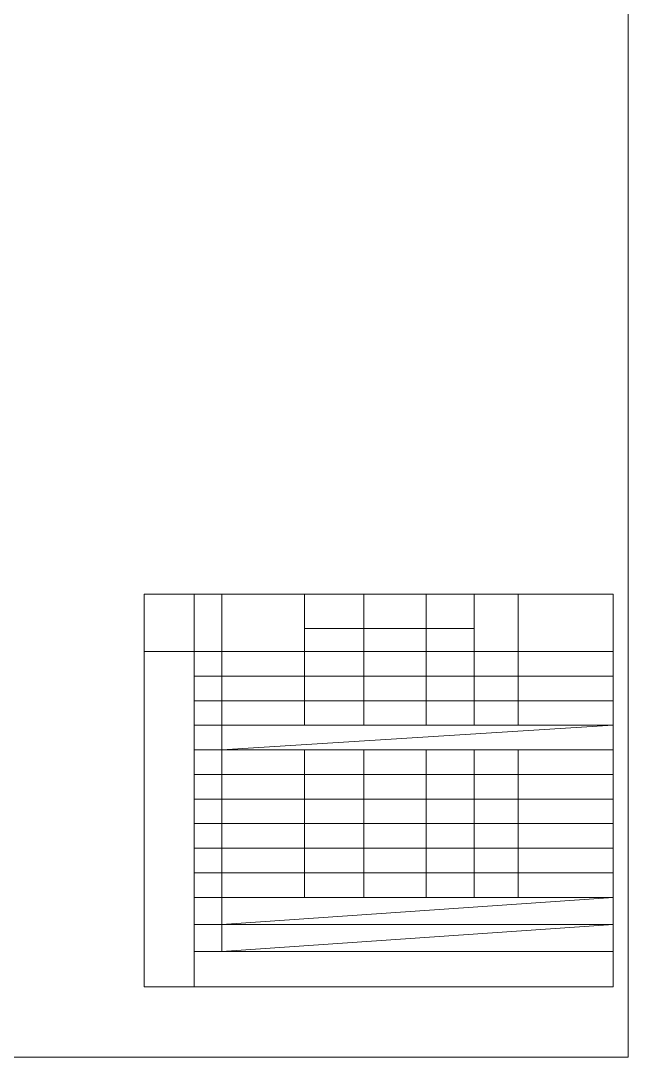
# Model space of a CAD drawing. Extents: x 485428 to 797698, y 56414 to 211814.
# Drawn here: x 728068 to 733738, y 92114 to 101789 of the extents above; entities that cross this region are included whole.
import ezdxf

# ---------------------------------------------------------------- set-up
doc = ezdxf.new("R2010")
doc.units = 0
doc.header["$LTSCALE"] = 1000
doc.header["$MEASUREMENT"] = 0
doc.layers.add('钢架', color=7, linetype='Continuous', lineweight=25)

msp = doc.modelspace()

# ---------------------------------------------------------------- linework, layer by layer
at = {"color": 1, "lineweight": 15}
for p, q in [((729220.1, 96435.4), (729220.1, 92771.4)), ((729685.9, 92771.4), (729685.9, 96435.4))]:
    msp.add_line(p, q, dxfattribs=at)
at = {"lineweight": 15}
for p, q in [((730715.6, 96116), (730715.6, 96435.4)), ((730715.6, 96435.4), (730715.6, 95212.9)), ((731269.4, 96435.4), (731269.4, 95212.9)), ((733597.8, 96435.4), (733597.8, 92771.4)), ((729945.9, 94983.4), (733597.8, 95212.9)), ((730715.6, 94983.4), (730715.6, 93606.2)), ((731269.4, 94983.4), (731269.4, 93606.2)), ((729945.9, 93353.6), (733597.8, 93606.2)), ((729945.9, 93100.9), (733597.8, 93353.6))]:
    msp.add_line(p, q, dxfattribs=at)
msp.add_lwpolyline([(718888.1, 102614.2), (733738.1, 102614.2), (733738.1, 92114.2), (718888.1, 92114.2)], close=True, dxfattribs=at)
at = {"layer": '钢架', "lineweight": 15}
for p, q in [((729220.1, 96435.4), (733597.8, 96435.4)), ((729945.9, 96435.4), (729945.9, 93100.9)), ((731853.4, 96435.4), (731853.4, 95212.9)), ((732298.4, 96435.4), (732298.4, 95212.9)), ((732711.1, 96435.4), (732711.1, 95212.9)), ((730715.6, 96116), (732298.4, 96116)), ((729220.1, 95901.4), (733597.8, 95901.4)), ((729685.9, 95671.9), (733597.8, 95671.9)), ((729685.9, 95442.4), (733597.8, 95442.4)), ((729685.9, 95212.9), (733597.8, 95212.9)), ((729685.9, 95212.9), (733597.8, 95212.9)), ((729685.9, 94983.4), (733597.8, 94983.4)), ((731853.4, 94983.4), (731853.4, 94524.3)), ((732298.4, 94983.4), (732298.4, 93606.2)), ((732711.1, 94983.4), (732711.1, 93606.2)), ((729685.9, 94753.8), (733597.8, 94753.8)), ((729685.9, 94524.3), (733597.8, 94524.3)), ((731853.4, 94524.3), (731853.4, 93606.2)), ((729685.9, 94294.8), (733597.8, 94294.8)), ((729685.9, 94065.3), (733597.8, 94065.3)), ((729685.9, 93835.8), (733597.8, 93835.8)), ((729685.9, 93606.2), (733597.8, 93606.2)), ((729685.9, 93606.2), (733597.8, 93606.2)), ((729685.9, 93606.2), (733597.8, 93606.2)), ((729685.9, 93606.2), (733597.8, 93606.2)), ((729685.9, 93353.6), (733597.8, 93353.6)), ((729685.9, 93353.6), (733597.8, 93353.6)), ((729685.9, 93100.9), (733597.8, 93100.9)), ((729220.1, 92771.4), (733597.8, 92771.4))]:
    msp.add_line(p, q, dxfattribs=at)

doc.saveas('drawing.dxf')
